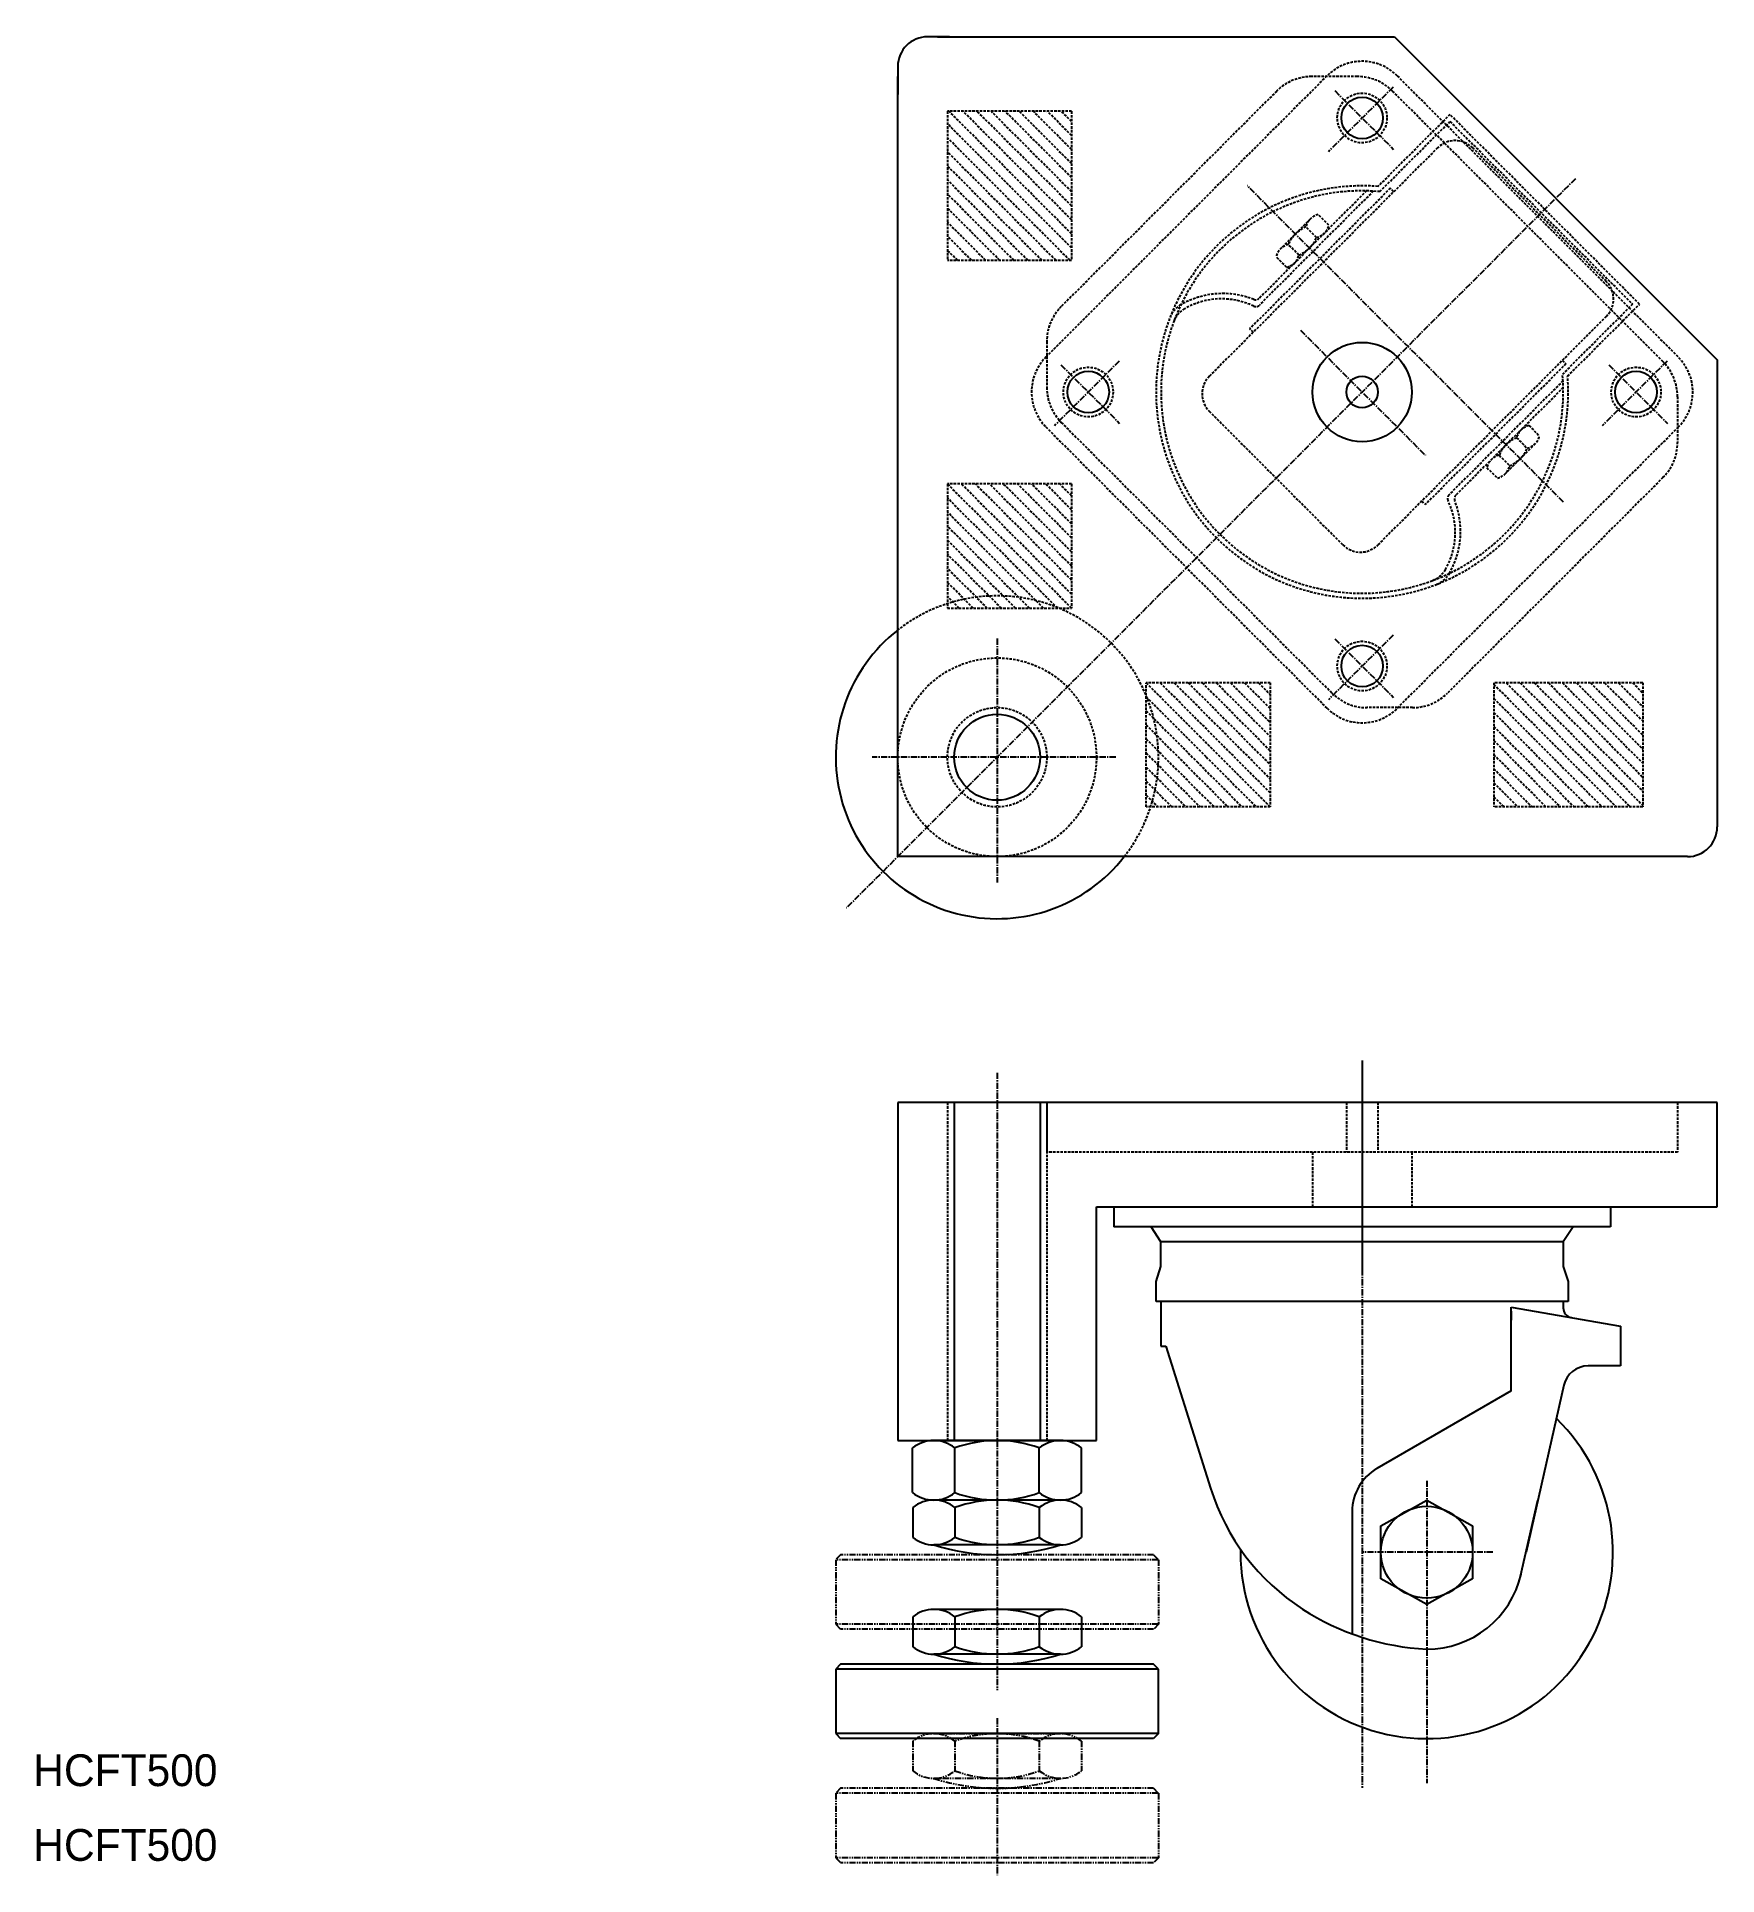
# Model space of a CAD drawing. Extents: x -141 to 197, y -148 to 222.
import ezdxf

# ---------------------------------------------------------------- set-up
doc = ezdxf.new("R2010")
doc.units = 0
for name, pattern in [('CENTER', [2, 1.25, -0.25, 0.25, -0.25]), ('DASHED', [0.75, 0.5, -0.25]), ('PHANTOM', [2.5, 1.25, -0.25, 0.25, -0.25, 0.25, -0.25])]:
    doc.linetypes.add(name, pattern=pattern)
doc.layers.get('0').update_dxf_attribs({"linetype": 'CONTINUOUS'})
doc.layers.add('CENTER', color=1, linetype='CENTER')

msp = doc.modelspace()

# ---------------------------------------------------------------- linework, layer by layer
at = {"color": 7, "linetype": 'CONTINUOUS'}
for p, q in [((42.55, 222.37), (38.14, 222.37)), ((40.14, 222.37), (132.14, 222.37)), ((132.14, 222.37), (197.14, 157.37)), ((32.14, 216.37), (32.14, 210.73)), ((32.14, 57.37), (32.14, 214.37)), ((197.14, 157.37), (197.14, 65.37)), ((197.14, 71.18), (197.14, 63.37)), ((189.14, 57.37), (32.14, 57.37)), ((191.14, 57.37), (184.89, 57.37)), ((125.64, 16.31), (125.64, -25.69)), ((32.13, 7.87), (32.13, -60.13)), ((197.14, 7.87), (32.14, 7.87)), ((43.48, 7.87), (43.48, -60.13)), ((60.78, 7.87), (60.78, -60.13)), ((62.13, 7.87), (62.13, -2.13)), ((197.14, -13.13), (197.14, 7.87)), ((72.14, -13.13), (197.14, -13.13)), ((72.14, -60.13), (72.14, -13.13)), ((75.64, -13.13), (75.64, -17.13)), ((175.64, -13.13), (175.64, -17.13)), ((175.64, -17.13), (75.64, -17.13)), ((85.14, -20.13), (83.14, -17.13)), ((168.14, -17.13), (166.14, -20.13)), ((166.14, -20.13), (85.14, -20.13)), ((85.14, -25.13), (85.14, -20.13)), ((166.14, -20.13), (166.14, -25.13)), ((84.14, -28.13), (85.14, -25.13)), ((166.14, -25.13), (167.14, -28.13)), ((84.14, -32.13), (84.14, -28.13)), ((167.14, -28.13), (167.14, -32.13)), ((167.14, -32.13), (84.14, -32.13)), ((85.14, -32.13), (85.14, -41.13)), ((166.14, -32.13), (166.14, -33.44)), ((155.64, -33.3), (177.64, -37.13)), ((155.64, -50.13), (155.64, -33.3)), ((155.64, -34.12), (155.64, -35.95)), ((177.64, -37.13), (177.64, -45.13)), ((85.14, -41.13), (86.14, -41.13)), ((86.14, -41.13), (95.12, -69.75)), ((177.64, -45.13), (171.13, -45.13)), ((155.64, -50.13), (128.63, -65.74)), ((166.26, -49.02), (158.64, -82.63)), ((32.13, -60.13), (72.14, -60.13)), ((35.13, -70.63), (35.13, -61.63)), ((64.88, -60.13), (39.38, -60.13)), ((43.63, -70.63), (43.63, -61.63)), ((60.63, -70.63), (60.63, -61.63)), ((69.13, -70.63), (69.13, -61.63)), ((35.14, -73.63), (35.14, -79.63)), ((64.88, -72.13), (39.38, -72.13)), ((64.88, -72.13), (39.38, -72.13)), ((43.64, -73.63), (43.64, -79.63)), ((60.64, -73.63), (60.64, -79.63)), ((69.14, -73.63), (69.14, -79.63)), ((129.39, -77.29), (138.64, -72.13)), ((138.64, -72.13), (147.89, -77.29)), ((157.54, -87.44), (161.02, -72.13)), ((123.64, -74.4), (123.64, -99.07)), ((129.39, -87.97), (129.39, -77.29)), ((147.89, -77.29), (147.89, -87.97)), ((64.89, -81.13), (39.39, -81.13)), ((138.64, -93.13), (129.39, -87.97)), ((147.89, -87.97), (138.64, -93.13)), ((35.14, -95.63), (35.14, -101.63)), ((64.89, -94.13), (39.39, -94.13)), ((43.64, -95.63), (43.64, -101.63)), ((60.64, -95.63), (60.64, -101.63)), ((69.14, -95.63), (69.14, -101.63)), ((64.89, -103.13), (39.39, -103.13)), ((20.64, -105.13), (19.64, -106.13)), ((84.64, -106.13), (19.64, -106.13)), ((19.64, -106.13), (19.64, -119.13)), ((83.64, -105.13), (20.64, -105.13)), ((64.89, -106.13), (39.39, -106.13)), ((84.64, -106.13), (83.64, -105.13)), ((84.64, -119.13), (84.64, -106.13)), ((84.64, -119.13), (19.64, -119.13)), ((19.64, -119.13), (20.64, -120.13)), ((83.64, -120.13), (20.64, -120.13)), ((84.64, -119.13), (83.64, -120.13))]:
    msp.add_line(p, q, dxfattribs=at)
at = {"color": 3, "linetype": 'DASHED'}
for p, q in [((62, 157.94), (118.57, 214.51)), ((108.43, 211.44), (65.07, 168.08)), ((124.68, 214.37), (115.5, 214.37)), ((142.21, 200.99), (131.76, 211.44)), ((132.71, 214.51), (146.02, 201.2)), ((67.14, 207.37), (42.14, 207.37)), ((42.14, 207.37), (42.14, 177.37)), ((67.14, 182.7), (42.47, 207.37)), ((67.14, 185.53), (45.3, 207.37)), ((67.14, 188.36), (48.13, 207.37)), ((67.14, 191.19), (50.95, 207.37)), ((67.14, 194.02), (53.78, 207.37)), ((67.14, 196.84), (56.61, 207.37)), ((67.14, 199.67), (59.44, 207.37)), ((67.14, 202.5), (62.27, 207.37)), ((67.14, 205.33), (65.1, 207.37)), ((67.14, 207.37), (67.14, 177.37)), ((67.14, 179.87), (42.14, 204.87)), ((143.32, 206.73), (128.83, 192.25)), ((129.21, 191.22), (143.32, 205.32)), ((181.5, 168.55), (143.32, 206.73)), ((143.32, 205.32), (180.09, 168.55)), ((66.81, 177.37), (42.14, 202.05)), ((140.84, 200.02), (94.88, 154.06)), ((142.21, 200.99), (175.75, 167.45)), ((146.02, 201.2), (175.97, 171.25)), ((174.78, 173.15), (147.91, 200.02)), ((63.98, 177.37), (42.14, 199.22)), ((61.15, 177.37), (42.14, 196.39)), ((58.33, 177.37), (42.14, 193.56)), ((55.5, 177.37), (42.14, 190.73)), ((131.3, 191.89), (103.01, 163.6)), ((126.53, 191.36), (104.9, 169.73)), ((127.89, 191.31), (104.94, 168.36)), ((132, 191.18), (131.3, 191.89)), ((52.67, 177.37), (42.14, 187.9)), ((49.84, 177.37), (42.14, 185.07)), ((115.21, 185.7), (109.2, 179.69)), ((118.92, 184.46), (116.8, 186.58)), ((47.01, 177.37), (42.14, 182.25)), ((116.45, 181.99), (114.33, 184.11)), ((44.18, 177.37), (42.14, 179.42)), ((110.44, 175.98), (108.32, 178.1)), ((112.91, 178.45), (110.79, 180.57)), ((67.14, 177.37), (42.14, 177.37)), ((189.28, 157.94), (175.97, 171.25)), ((180.09, 168.55), (165.98, 154.45)), ((167.02, 154.07), (181.5, 168.55)), ((175.75, 167.45), (186.21, 156.99)), ((103.72, 162.89), (103.01, 163.6)), ((174.78, 166.08), (128.82, 120.11)), ((62.14, 161.01), (62.14, 151.84)), ((166.65, 156.53), (138.37, 128.25)), ((165.95, 157.24), (166.65, 156.53)), ((166.08, 153.13), (143.12, 130.17)), ((166.13, 151.77), (144.5, 130.13)), ((189.14, 149.92), (189.14, 140.73)), ((65.07, 144.76), (92.3, 117.53)), ((121.75, 120.11), (94.88, 146.98)), ((118.57, 87.23), (62, 143.8)), ((189.28, 143.8), (132.71, 87.23)), ((156.75, 141.68), (158.87, 139.56)), ((159.23, 144.16), (161.35, 142.03)), ((153.22, 138.15), (155.34, 136.02)), ((160.47, 140.44), (154.45, 134.43)), ((186.21, 133.66), (142.85, 90.3)), ((150.74, 135.67), (152.86, 133.55)), ((67.14, 132.37), (42.14, 132.37)), ((42.14, 132.37), (42.14, 107.37)), ((42.14, 132.37), (42.14, 132.37)), ((56.34, 118.17), (42.14, 132.37)), ((56.14, 115.55), (42.14, 129.55)), ((67.14, 110.2), (44.97, 132.37)), ((67.14, 113.03), (47.8, 132.37)), ((67.14, 115.86), (50.63, 132.37)), ((67.14, 118.69), (53.45, 132.37)), ((67.14, 121.52), (56.28, 132.37)), ((67.14, 124.34), (59.11, 132.37)), ((67.14, 127.17), (61.94, 132.37)), ((67.14, 130), (64.77, 132.37)), ((67.14, 132.37), (67.14, 107.37)), ((53.48, 115.37), (42.14, 126.72)), ((137.66, 128.95), (138.37, 128.25)), ((58.65, 107.37), (42.14, 123.89)), ((55.83, 107.37), (42.14, 121.06)), ((53, 107.37), (42.14, 118.23)), ((50.17, 107.37), (42.14, 115.4)), ((61.48, 107.37), (53.48, 115.37)), ((64.31, 107.37), (56.14, 115.55)), ((67.14, 107.37), (56.34, 118.17)), ((119.53, 90.3), (92.3, 117.53)), ((47.34, 107.37), (42.14, 112.57)), ((44.51, 107.37), (42.14, 109.75)), ((42.14, 107.37), (67.14, 107.37)), ((67.14, 107.37), (67.14, 107.37)), ((107.14, 92.37), (82.14, 92.37)), ((82.14, 67.37), (82.14, 92.37)), ((82.14, 92.37), (82.14, 92.37)), ((82.14, 92.37), (92.94, 81.57)), ((82.14, 89.55), (94.25, 77.44)), ((84.97, 92.37), (107.14, 70.2)), ((87.8, 92.37), (107.14, 73.03)), ((90.63, 92.37), (107.14, 75.86)), ((93.45, 92.37), (107.14, 78.69)), ((96.28, 92.37), (107.14, 81.52)), ((99.11, 92.37), (107.14, 84.34)), ((101.94, 92.37), (107.14, 87.17)), ((104.77, 92.37), (107.14, 90)), ((107.14, 92.37), (107.14, 67.37)), ((152.14, 92.37), (152.14, 67.37)), ((182.14, 92.37), (152.14, 92.37)), ((152.14, 92.05), (176.81, 67.37)), ((152.14, 89.22), (173.98, 67.37)), ((154.64, 92.37), (179.64, 67.37)), ((157.47, 92.37), (182.14, 67.7)), ((160.3, 92.37), (182.14, 70.53)), ((163.13, 92.37), (182.14, 73.36)), ((165.95, 92.37), (182.14, 76.19)), ((168.78, 92.37), (182.14, 79.02)), ((171.61, 92.37), (182.14, 81.84)), ((174.44, 92.37), (182.14, 84.67)), ((177.27, 92.37), (182.14, 87.5)), ((180.1, 92.37), (182.14, 90.33)), ((182.14, 92.37), (182.14, 67.37)), ((82.14, 86.72), (92.39, 76.47)), ((135.78, 87.37), (126.6, 87.37)), ((152.14, 86.39), (171.15, 67.37)), ((82.14, 83.89), (98.65, 67.37)), ((92.94, 81.57), (107.14, 67.37)), ((152.14, 83.56), (168.33, 67.37)), ((82.14, 81.06), (95.83, 67.37)), ((82.14, 78.23), (93, 67.37)), ((152.14, 80.73), (165.5, 67.37)), ((152.14, 77.9), (162.67, 67.37)), ((82.14, 75.4), (90.17, 67.37)), ((92.39, 76.47), (101.48, 67.37)), ((94.25, 77.44), (104.31, 67.37)), ((152.14, 75.07), (159.84, 67.37)), ((82.14, 72.57), (87.34, 67.37)), ((152.14, 72.25), (157.01, 67.37)), ((82.14, 69.75), (84.51, 67.37)), ((107.14, 67.37), (82.14, 67.37)), ((107.14, 67.37), (107.14, 67.37)), ((152.14, 69.42), (154.18, 67.37)), ((182.14, 67.37), (152.14, 67.37)), ((42.13, 7.87), (42.13, -60.13)), ((62.13, 7.87), (62.13, -60.13)), ((122.46, 7.87), (122.46, -2.13)), ((128.83, 7.87), (128.83, -2.13)), ((189.14, 7.87), (189.14, -2.13)), ((189.14, -2.13), (62.14, -2.13)), ((115.64, -2.13), (115.64, -13.13)), ((135.64, -2.13), (135.64, -13.13))]:
    msp.add_line(p, q, dxfattribs=at)
at = {"color": 3, "linetype": 'PHANTOM'}
for p, q in [((20.64, -83.13), (19.64, -84.13)), ((19.64, -84.13), (19.64, -97.13)), ((84.64, -84.13), (19.64, -84.13)), ((83.64, -83.13), (20.64, -83.13)), ((83.64, -83.13), (84.64, -84.13)), ((84.64, -84.13), (84.64, -97.13)), ((84.64, -97.13), (19.64, -97.13)), ((19.64, -97.13), (20.64, -98.13)), ((83.64, -98.13), (20.64, -98.13)), ((84.64, -97.13), (83.64, -98.13)), ((35.14, -120.63), (35.14, -126.63)), ((39.39, -119.13), (64.89, -119.13)), ((64.89, -119.13), (39.39, -119.13)), ((43.64, -120.63), (43.64, -126.63)), ((60.64, -120.63), (60.64, -126.63)), ((69.14, -120.63), (69.14, -126.63)), ((64.89, -128.13), (39.39, -128.13)), ((20.64, -130.13), (19.64, -131.13)), ((84.64, -131.13), (19.64, -131.13)), ((19.64, -131.13), (19.64, -144.13)), ((83.64, -130.13), (20.64, -130.13)), ((83.64, -130.13), (84.64, -131.13)), ((84.64, -131.13), (84.64, -144.13)), ((84.64, -144.13), (19.64, -144.13)), ((19.64, -144.13), (20.64, -145.13)), ((84.64, -144.13), (83.64, -145.13)), ((83.64, -145.13), (20.64, -145.13))]:
    msp.add_line(p, q, dxfattribs=at)
at = {"color": 3, "linetype": 'DASHED'}
for centre, radius in [((125.64, 206.03), 5), ((70.49, 150.87), 5), ((180.79, 150.87), 5), ((125.64, 95.72), 5), ((52.14, 77.37), 20), ((52.14, 77.37), 10)]:
    msp.add_circle(centre, radius, dxfattribs=at)
at = {"color": 7, "linetype": 'CONTINUOUS'}
for centre, radius in [((125.64, 206.03), 4.19), ((125.64, 150.87), 10), ((70.49, 150.87), 4.19), ((180.79, 150.87), 4.19), ((125.64, 95.72), 4.19), ((52.14, 77.37), 8.65), ((138.64, -82.63), 9.25)]:
    msp.add_circle(centre, radius, dxfattribs=at)
msp.add_circle((125.64, 150.87), 3.18)
for centre, radius, start, end in [((38.14, 216.37), 6, 90, 180), ((52.14, 77.37), 32.49, 127.9906, 322.0094), ((191.14, 63.37), 6, 270, 0), ((168.14, -33.44), 2, 180, 260.1342), ((171.13, -50.13), 5, 90, 167.2288), ((138.64, -82.63), 37.5, 180, 45.8872), ((39.38, -66.9), 6.77, 51.1199, 128.8801), ((52.13, -84.96), 24.83, 69.984, 110.016), ((64.88, -66.9), 6.77, 51.1199, 128.8801), ((133.64, -74.4), 10, 120.0333, 180), ((138.06, -56.27), 45, 197.4246, 237.1004), ((39.38, -65.36), 6.77, 231.1199, 308.8801), ((39.39, -78.9), 6.77, 51.1199, 128.8801), ((52.13, -47.29), 24.83, 249.984, 290.016), ((52.14, -96.96), 24.83, 69.984, 110.016), ((64.88, -65.36), 6.77, 231.1199, 308.8801), ((64.89, -78.9), 6.77, 51.1199, 128.8801), ((39.39, -74.36), 6.77, 231.1199, 308.8801), ((52.14, -41.49), 41.64, 252.1701, 287.8299), ((52.14, -56.29), 24.83, 249.984, 290.016), ((64.89, -74.36), 6.77, 231.1199, 308.8801), ((138.64, -82.63), 37.5, 179.0578, 180), ((138.64, -82.63), 19.51, 270, 347.0187), ((39.39, -100.9), 6.77, 51.1199, 128.8801), ((52.14, -118.96), 24.83, 69.984, 110.016), ((64.89, -100.9), 6.77, 51.1199, 128.8801), ((141.19, -51.43), 50.76, 237.1004, 267.1226), ((39.39, -96.36), 6.77, 231.1199, 308.8801), ((52.14, -63.49), 41.64, 252.1701, 287.8299), ((52.14, -78.29), 24.83, 249.984, 290.016), ((64.89, -96.36), 6.77, 231.1199, 308.8801)]:
    msp.add_arc(centre, radius, start, end, dxfattribs=at)
at = {"color": 3, "linetype": 'DASHED'}
for centre, radius, start, end in [((125.64, 207.44), 10, 45, 135), ((115.5, 204.37), 10, 90, 135), ((124.68, 204.37), 10, 45, 90), ((144.38, 196.48), 5, 45, 135), ((125.64, 150.87), 41.5, 85.587, 4.413), ((125.64, 150.87), 40.5, 84.9393, 5.0607), ((117.55, 183.36), 3.31, 103.1092, 166.8908), ((116.8, 178.1), 6.5, 112.3801, 157.6199), ((110.44, 184.46), 6.5, 292.3801, 337.6199), ((115.7, 185.21), 3.31, 283.1092, 346.8908), ((111.54, 177.35), 3.31, 103.1092, 166.8908), ((109.69, 179.2), 3.31, 283.1092, 346.8908), ((97.59, 153.73), 16.96, 68.4232, 119.9013), ((171.25, 169.61), 5, 315, 45), ((72.14, 161.01), 10, 135, 180), ((91.62, 164.11), 5, 119.9013, 158.7449), ((92.39, 163.32), 5, 119.8886, 159.4824), ((97.34, 154.71), 14.92, 64.3341, 119.8886), ((104.23, 169.06), 1, 244.3341, 315), ((104.19, 170.44), 1, 248.4232, 315), ((69.07, 150.87), 10, 135, 225), ((179.14, 149.92), 10, 0, 45), ((182.21, 150.87), 10, 315, 45), ((72.14, 151.84), 10, 180, 225), ((98.42, 150.52), 5, 135, 225), ((159.23, 135.67), 6.5, 112.3801, 157.6199), ((159.98, 140.93), 3.31, 103.1092, 166.8908), ((158.12, 142.79), 3.31, 283.1092, 346.8908), ((179.14, 140.73), 10, 315, 0), ((153.97, 134.92), 3.31, 103.1092, 166.8908), ((152.86, 142.03), 6.5, 292.3801, 337.6199), ((152.11, 136.78), 3.31, 283.1092, 346.8908), ((143.83, 129.47), 1, 135, 205.6659), ((145.21, 129.43), 1, 135, 201.5768), ((129.48, 122.57), 14.92, 330.1114, 25.6659), ((128.5, 122.82), 16.96, 330.0987, 21.5768), ((125.29, 123.65), 5, 225, 315), ((138.08, 117.63), 5, 290.5176, 330.1114), ((138.87, 116.86), 5, 291.2551, 330.0987), ((52.14, 77.37), 32.49, 322.0094, 127.9906), ((126.6, 97.37), 10, 225, 270), ((135.78, 97.37), 10, 270, 315), ((125.64, 94.3), 10, 225, 315)]:
    msp.add_arc(centre, radius, start, end, dxfattribs=at)
at = {"color": 3, "linetype": 'PHANTOM'}
for centre, radius, start, end in [((39.39, -125.9), 6.77, 51.1199, 128.8801), ((52.14, -143.96), 24.83, 69.984, 110.016), ((64.89, -125.9), 6.77, 51.1199, 128.8801), ((39.39, -121.36), 6.77, 231.1199, 308.8801), ((52.14, -88.49), 41.64, 252.1701, 287.8299), ((52.14, -103.29), 24.83, 249.984, 290.016), ((64.89, -121.36), 6.77, 231.1199, 308.8801)]:
    msp.add_arc(centre, radius, start, end, dxfattribs=at)
at = {"layer": 'CENTER', "color": 1, "linetype": 'CENTER'}
for p, q in [((131.88, 212.26), (118.84, 199.23)), ((120.14, 211.53), (131.96, 199.71)), ((168.58, 193.81), (21.8, 47.04)), ((166.19, 128.71), (102.52, 192.38)), ((113.2, 163.32), (138.33, 138.18)), ((76.72, 157.11), (63.69, 144.08)), ((64.98, 156.38), (76.81, 144.55)), ((187.03, 157.11), (174, 144.08)), ((175.29, 156.38), (187.12, 144.55)), ((52.14, 101.25), (52.14, 52.19)), ((131.88, 101.95), (118.84, 88.92)), ((120.14, 101.22), (131.96, 89.4)), ((76.02, 77.37), (26.96, 77.37)), ((125.64, 16.31), (125.64, -130.04)), ((52.14, 13.87), (52.14, -110.35)), ((138.64, -68.22), (138.64, -129.13)), ((151.95, -82.63), (125.64, -82.63)), ((52.14, -116.02), (52.14, -147.63))]:
    msp.add_line(p, q, dxfattribs=at)

# ---------------------------------------------------------------- texts
at = {"color": 7, "linetype": 'CONTINUOUS'}
for p in [(-141.93, -129.69), (-141.93, -144.73)]:
    msp.add_text('HCFT500', height=6.4, dxfattribs=at).set_placement(p)

doc.saveas('drawing.dxf')
